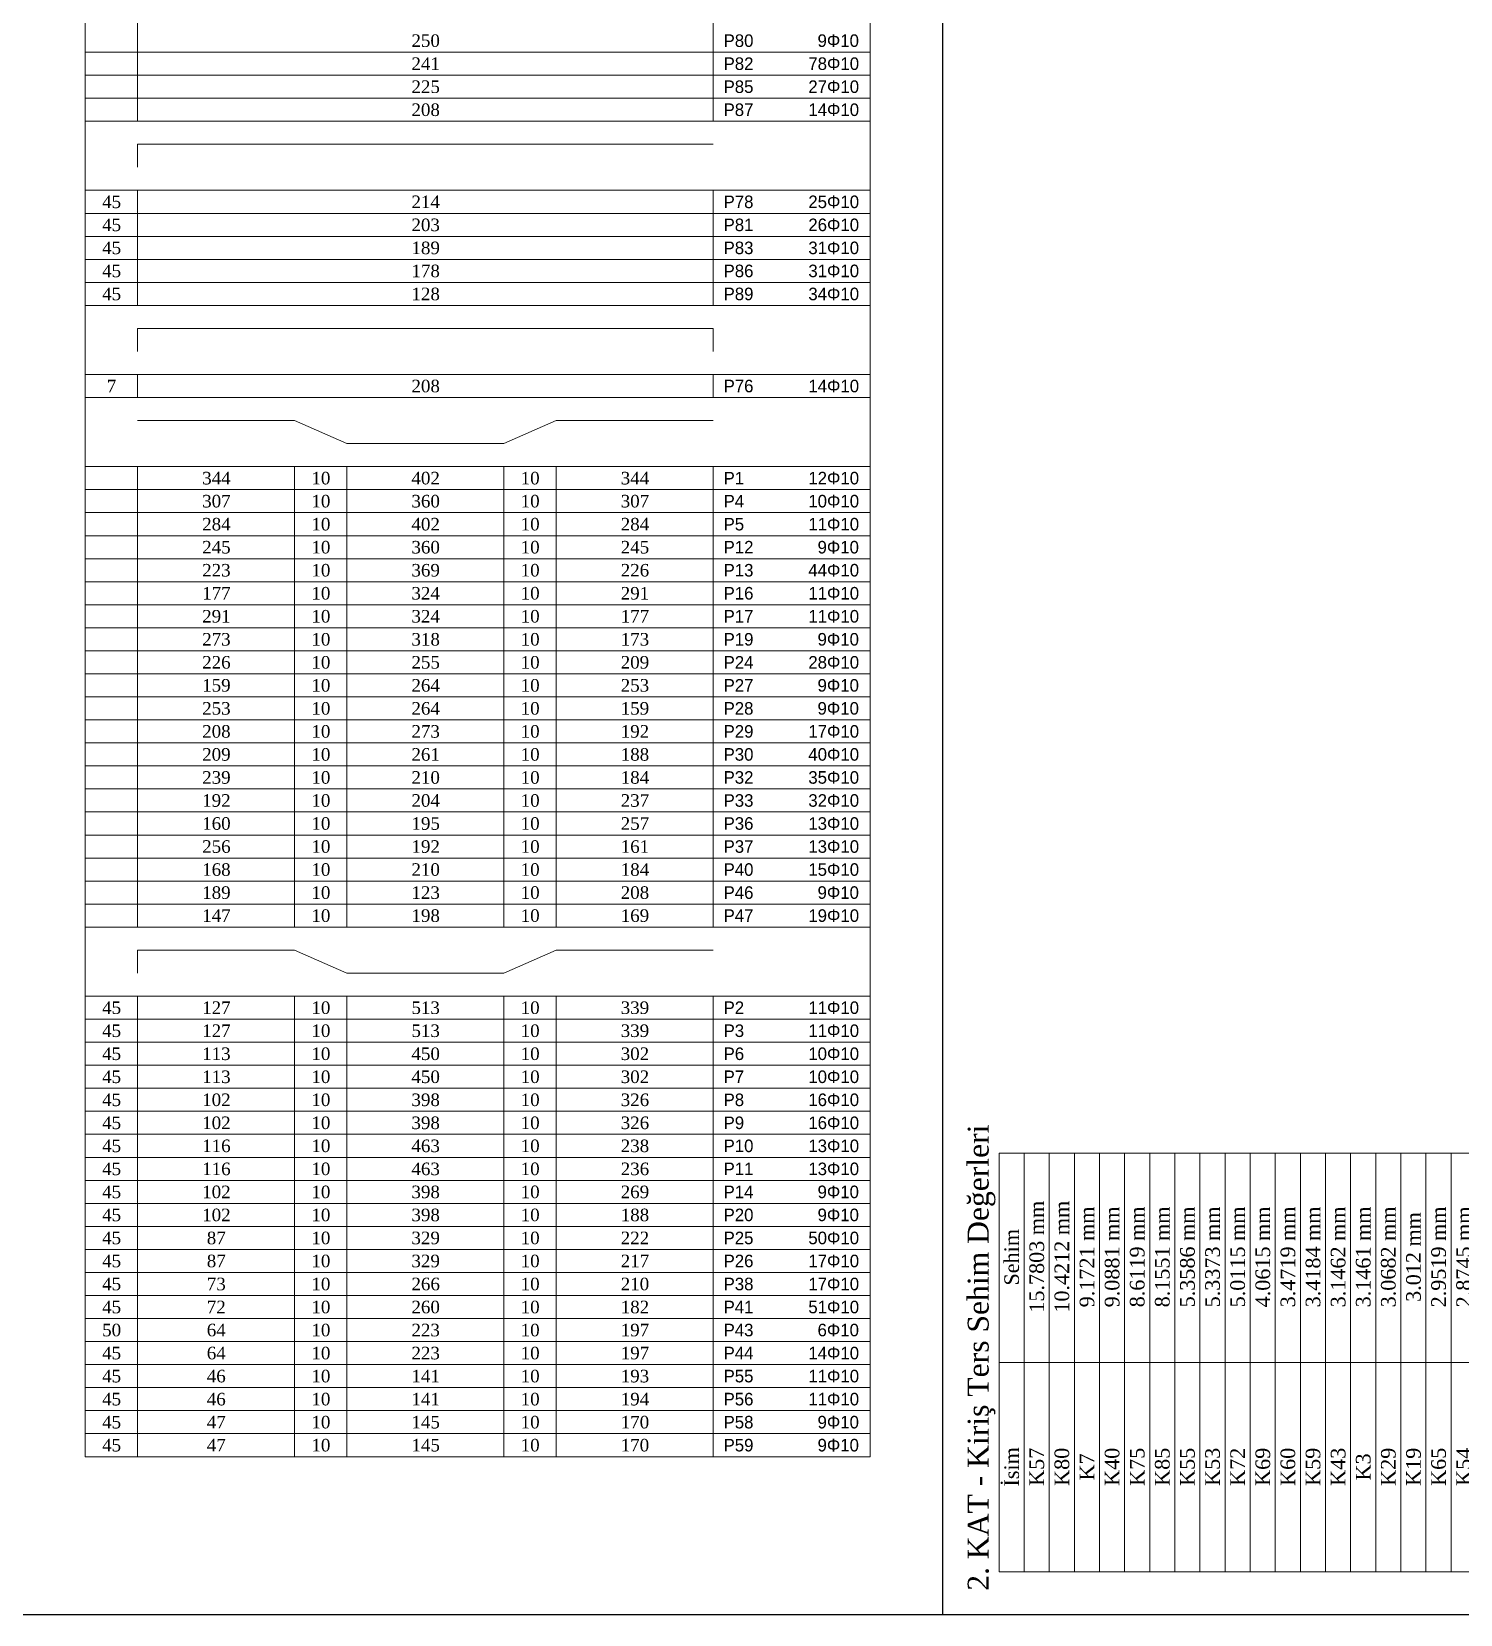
# Model space of a CAD drawing. Header units: millimetres. Extents: x 2232 to 85269, y -3593 to 5869.
# Drawn here: x 54237 to 55602, y 1369 to 2881 of the extents above; entities that cross this region are included whole.
import ezdxf

# ---------------------------------------------------------------- set-up
doc = ezdxf.new("R2010")
doc.units = ezdxf.units.MM
doc.layers.add('Donatı Metraj Tablosu', color=7, linetype='Continuous')
doc.layers.add('Standart', color=7, linetype='Continuous')
doc.styles.add('symbol_1_18', font='symbol.ttf', dxfattribs={"height": 0.2})
doc.styles.add('times new roman_1_18', font='times.ttf', dxfattribs={"height": 0.2})

# ---------------------------------------------------------------- blocks, each defined once
blk = doc.blocks.new('IDE382Entity3854')
at = {"layer": 'Donatı Metraj Tablosu', "color": 1, "linetype": 'Continuous', "lineweight": 5}
for points in [[(4538, 1594), (4538, 648)], [(5288, 1594), (5288, 648)], [(4588, 1528), (4588, 648)], [(5138, 1528), (5138, 648)], [(4538, 714), (5288, 714)], [(4538, 692), (5288, 692)], [(4538, 670), (5288, 670)], [(4538, 648), (5288, 648)], [(4538, 648), (5288, 648)], [(4538, 648), (4538, 472)], [(5288, 648), (5288, 472)], [(4588, 626), (5138, 626)], [(4588, 626), (4588, 604)], [(4538, 582), (5288, 582)], [(4588, 582), (4588, 472)], [(5138, 582), (5138, 472)], [(4538, 560), (5288, 560)], [(4538, 538), (5288, 538)], [(4538, 516), (5288, 516)], [(4538, 494), (5288, 494)], [(4538, 472), (5288, 472)], [(4538, 472), (5288, 472)], [(4538, 472), (4538, 384)], [(5288, 472), (5288, 384)], [(4588, 450), (5138, 450)], [(4588, 450), (4588, 428)], [(5138, 450), (5138, 428)], [(4538, 406), (5288, 406)], [(4588, 406), (4588, 384)], [(5138, 406), (5138, 384)], [(4538, 384), (5288, 384)], [(4538, 384), (5288, 384)], [(4538, 384), (4538, -122)], [(5288, 384), (5288, -122)], [(4588, 362), (4738, 362)], [(4738, 362), (4788, 340)], [(4938, 340), (4988, 362)], [(4988, 362), (5138, 362)], [(4788, 340), (4938, 340)], [(4538, 318), (5288, 318)], [(4588, 318), (4588, -122)], [(4738, 318), (4738, -122)], [(4788, 318), (4788, -122)], [(4938, 318), (4938, -122)], [(4988, 318), (4988, -122)], [(5138, 318), (5138, -122)], [(4538, 296), (5288, 296)], [(4538, 274), (5288, 274)], [(4538, 252), (5288, 252)], [(4538, 230), (5288, 230)], [(4538, 208), (5288, 208)], [(4538, 186), (5288, 186)], [(4538, 164), (5288, 164)], [(4538, 142), (5288, 142)], [(4538, 120), (5288, 120)], [(4538, 98), (5288, 98)], [(4538, 76), (5288, 76)], [(4538, 54), (5288, 54)], [(4538, 32), (5288, 32)], [(4538, 10), (5288, 10)], [(4538, -12), (5288, -12)], [(4538, -34), (5288, -34)], [(4538, -56), (5288, -56)], [(4538, -78), (5288, -78)], [(4538, -100), (5288, -100)], [(4538, -122), (5288, -122)], [(4538, -122), (5288, -122)], [(4538, -122), (4538, -628)], [(5288, -122), (5288, -628)], [(4588, -144), (4588, -166)], [(4588, -144), (4738, -144)], [(4738, -144), (4788, -166)], [(4938, -166), (4988, -144)], [(4988, -144), (5138, -144)], [(4788, -166), (4938, -166)], [(4538, -188), (5288, -188)], [(4588, -188), (4588, -628)], [(4738, -188), (4738, -628)], [(4788, -188), (4788, -628)], [(4938, -188), (4938, -628)], [(4988, -188), (4988, -628)], [(5138, -188), (5138, -628)], [(4538, -210), (5288, -210)], [(4538, -232), (5288, -232)], [(4538, -254), (5288, -254)], [(4538, -276), (5288, -276)], [(4538, -298), (5288, -298)], [(4538, -320), (5288, -320)], [(4538, -342), (5288, -342)], [(4538, -364), (5288, -364)], [(4538, -386), (5288, -386)], [(4538, -408), (5288, -408)], [(4538, -430), (5288, -430)], [(4538, -452), (5288, -452)], [(4538, -474), (5288, -474)], [(4538, -496), (5288, -496)], [(4538, -518), (5288, -518)], [(4538, -540), (5288, -540)], [(4538, -562), (5288, -562)], [(4538, -584), (5288, -584)], [(4538, -606), (5288, -606)], [(4538, -628), (5288, -628)]]:
    blk.add_lwpolyline(points, dxfattribs=at)
for s, style, p in [('250', 'times new roman_1_18', (4849.7, 719)), ('R80', 'symbol_1_18', (5148, 719)), ('9F10', 'symbol_1_18', (5237.8, 719)), ('241', 'times new roman_1_18', (4849.7, 697)), ('R82', 'symbol_1_18', (5148, 697)), ('78F10', 'symbol_1_18', (5229, 697)), ('225', 'times new roman_1_18', (4849.7, 675)), ('R85', 'symbol_1_18', (5148, 675)), ('27F10', 'symbol_1_18', (5229, 675)), ('208', 'times new roman_1_18', (4849.7, 653)), ('R87', 'symbol_1_18', (5148, 653)), ('14F10', 'symbol_1_18', (5229, 653)), ('45', 'times new roman_1_18', (4554.1, 565)), ('214', 'times new roman_1_18', (4849.7, 565)), ('R78', 'symbol_1_18', (5148, 565)), ('25F10', 'symbol_1_18', (5229, 565)), ('45', 'times new roman_1_18', (4554.1, 543)), ('203', 'times new roman_1_18', (4849.7, 543)), ('R81', 'symbol_1_18', (5148, 543)), ('26F10', 'symbol_1_18', (5229, 543)), ('45', 'times new roman_1_18', (4554.1, 521)), ('189', 'times new roman_1_18', (4849.7, 521)), ('R83', 'symbol_1_18', (5148, 521)), ('31F10', 'symbol_1_18', (5229, 521)), ('45', 'times new roman_1_18', (4554.1, 499)), ('178', 'times new roman_1_18', (4849.7, 499)), ('R86', 'symbol_1_18', (5148, 499)), ('31F10', 'symbol_1_18', (5229, 499)), ('45', 'times new roman_1_18', (4554.1, 477)), ('128', 'times new roman_1_18', (4849.7, 477)), ('R89', 'symbol_1_18', (5148, 477)), ('34F10', 'symbol_1_18', (5229, 477)), ('7', 'times new roman_1_18', (4558.6, 389)), ('208', 'times new roman_1_18', (4849.7, 389)), ('R76', 'symbol_1_18', (5148, 389)), ('14F10', 'symbol_1_18', (5229, 389)), ('344', 'times new roman_1_18', (4649.7, 301)), ('10', 'times new roman_1_18', (4754.1, 301)), ('402', 'times new roman_1_18', (4849.7, 301)), ('10', 'times new roman_1_18', (4954.1, 301)), ('344', 'times new roman_1_18', (5049.7, 301)), ('R1', 'symbol_1_18', (5148, 301)), ('12F10', 'symbol_1_18', (5229, 301)), ('307', 'times new roman_1_18', (4649.7, 279)), ('10', 'times new roman_1_18', (4754.1, 279)), ('360', 'times new roman_1_18', (4849.7, 279)), ('10', 'times new roman_1_18', (4954.1, 279)), ('307', 'times new roman_1_18', (5049.7, 279)), ('R4', 'symbol_1_18', (5148, 279)), ('10F10', 'symbol_1_18', (5229, 279)), ('284', 'times new roman_1_18', (4649.7, 257)), ('10', 'times new roman_1_18', (4754.1, 257)), ('402', 'times new roman_1_18', (4849.7, 257)), ('10', 'times new roman_1_18', (4954.1, 257)), ('284', 'times new roman_1_18', (5049.7, 257)), ('R5', 'symbol_1_18', (5148, 257)), ('11F10', 'symbol_1_18', (5229, 257)), ('245', 'times new roman_1_18', (4649.7, 235)), ('10', 'times new roman_1_18', (4754.1, 235)), ('360', 'times new roman_1_18', (4849.7, 235)), ('10', 'times new roman_1_18', (4954.1, 235)), ('245', 'times new roman_1_18', (5049.7, 235)), ('R12', 'symbol_1_18', (5148, 235)), ('9F10', 'symbol_1_18', (5237.8, 235)), ('223', 'times new roman_1_18', (4649.7, 213)), ('10', 'times new roman_1_18', (4754.1, 213)), ('369', 'times new roman_1_18', (4849.7, 213)), ('10', 'times new roman_1_18', (4954.1, 213)), ('226', 'times new roman_1_18', (5049.7, 213)), ('R13', 'symbol_1_18', (5148, 213)), ('44F10', 'symbol_1_18', (5229, 213)), ('177', 'times new roman_1_18', (4649.7, 191)), ('10', 'times new roman_1_18', (4754.1, 191)), ('324', 'times new roman_1_18', (4849.7, 191)), ('10', 'times new roman_1_18', (4954.1, 191)), ('291', 'times new roman_1_18', (5049.7, 191)), ('R16', 'symbol_1_18', (5148, 191)), ('11F10', 'symbol_1_18', (5229, 191)), ('291', 'times new roman_1_18', (4649.7, 169)), ('10', 'times new roman_1_18', (4754.1, 169)), ('324', 'times new roman_1_18', (4849.7, 169)), ('10', 'times new roman_1_18', (4954.1, 169)), ('177', 'times new roman_1_18', (5049.7, 169)), ('R17', 'symbol_1_18', (5148, 169)), ('11F10', 'symbol_1_18', (5229, 169)), ('273', 'times new roman_1_18', (4649.7, 147)), ('10', 'times new roman_1_18', (4754.1, 147)), ('318', 'times new roman_1_18', (4849.7, 147)), ('10', 'times new roman_1_18', (4954.1, 147)), ('173', 'times new roman_1_18', (5049.7, 147)), ('R19', 'symbol_1_18', (5148, 147)), ('9F10', 'symbol_1_18', (5237.8, 147)), ('226', 'times new roman_1_18', (4649.7, 125)), ('10', 'times new roman_1_18', (4754.1, 125)), ('255', 'times new roman_1_18', (4849.7, 125)), ('10', 'times new roman_1_18', (4954.1, 125)), ('209', 'times new roman_1_18', (5049.7, 125)), ('R24', 'symbol_1_18', (5148, 125)), ('28F10', 'symbol_1_18', (5229, 125)), ('159', 'times new roman_1_18', (4649.7, 103)), ('10', 'times new roman_1_18', (4754.1, 103)), ('264', 'times new roman_1_18', (4849.7, 103)), ('10', 'times new roman_1_18', (4954.1, 103)), ('253', 'times new roman_1_18', (5049.7, 103)), ('R27', 'symbol_1_18', (5148, 103)), ('9F10', 'symbol_1_18', (5237.8, 103)), ('253', 'times new roman_1_18', (4649.7, 81)), ('10', 'times new roman_1_18', (4754.1, 81)), ('264', 'times new roman_1_18', (4849.7, 81)), ('10', 'times new roman_1_18', (4954.1, 81)), ('159', 'times new roman_1_18', (5049.7, 81)), ('R28', 'symbol_1_18', (5148, 81)), ('9F10', 'symbol_1_18', (5237.8, 81)), ('208', 'times new roman_1_18', (4649.7, 59)), ('10', 'times new roman_1_18', (4754.1, 59)), ('273', 'times new roman_1_18', (4849.7, 59)), ('10', 'times new roman_1_18', (4954.1, 59)), ('192', 'times new roman_1_18', (5049.7, 59)), ('R29', 'symbol_1_18', (5148, 59)), ('17F10', 'symbol_1_18', (5229, 59)), ('209', 'times new roman_1_18', (4649.7, 37)), ('10', 'times new roman_1_18', (4754.1, 37)), ('261', 'times new roman_1_18', (4849.7, 37)), ('10', 'times new roman_1_18', (4954.1, 37)), ('188', 'times new roman_1_18', (5049.7, 37)), ('R30', 'symbol_1_18', (5148, 37)), ('40F10', 'symbol_1_18', (5229, 37)), ('239', 'times new roman_1_18', (4649.7, 15)), ('10', 'times new roman_1_18', (4754.1, 15)), ('210', 'times new roman_1_18', (4849.7, 15)), ('10', 'times new roman_1_18', (4954.1, 15)), ('184', 'times new roman_1_18', (5049.7, 15)), ('R32', 'symbol_1_18', (5148, 15)), ('35F10', 'symbol_1_18', (5229, 15)), ('192', 'times new roman_1_18', (4649.7, -7)), ('10', 'times new roman_1_18', (4754.1, -7)), ('204', 'times new roman_1_18', (4849.7, -7)), ('10', 'times new roman_1_18', (4954.1, -7)), ('237', 'times new roman_1_18', (5049.7, -7)), ('R33', 'symbol_1_18', (5148, -7)), ('32F10', 'symbol_1_18', (5229, -7)), ('160', 'times new roman_1_18', (4649.7, -29)), ('10', 'times new roman_1_18', (4754.1, -29)), ('195', 'times new roman_1_18', (4849.7, -29)), ('10', 'times new roman_1_18', (4954.1, -29)), ('257', 'times new roman_1_18', (5049.7, -29)), ('R36', 'symbol_1_18', (5148, -29)), ('13F10', 'symbol_1_18', (5229, -29)), ('256', 'times new roman_1_18', (4649.7, -51)), ('10', 'times new roman_1_18', (4754.1, -51)), ('192', 'times new roman_1_18', (4849.7, -51)), ('10', 'times new roman_1_18', (4954.1, -51)), ('161', 'times new roman_1_18', (5049.7, -51)), ('R37', 'symbol_1_18', (5148, -51)), ('13F10', 'symbol_1_18', (5229, -51)), ('168', 'times new roman_1_18', (4649.7, -73)), ('10', 'times new roman_1_18', (4754.1, -73)), ('210', 'times new roman_1_18', (4849.7, -73)), ('10', 'times new roman_1_18', (4954.1, -73)), ('184', 'times new roman_1_18', (5049.7, -73)), ('R40', 'symbol_1_18', (5148, -73)), ('15F10', 'symbol_1_18', (5229, -73)), ('189', 'times new roman_1_18', (4649.7, -95)), ('10', 'times new roman_1_18', (4754.1, -95)), ('123', 'times new roman_1_18', (4849.7, -95)), ('10', 'times new roman_1_18', (4954.1, -95)), ('208', 'times new roman_1_18', (5049.7, -95)), ('R46', 'symbol_1_18', (5148, -95)), ('9F10', 'symbol_1_18', (5237.8, -95)), ('147', 'times new roman_1_18', (4649.7, -117)), ('10', 'times new roman_1_18', (4754.1, -117)), ('198', 'times new roman_1_18', (4849.7, -117)), ('10', 'times new roman_1_18', (4954.1, -117)), ('169', 'times new roman_1_18', (5049.7, -117)), ('R47', 'symbol_1_18', (5148, -117)), ('19F10', 'symbol_1_18', (5229, -117)), ('45', 'times new roman_1_18', (4554.1, -205)), ('127', 'times new roman_1_18', (4649.7, -205)), ('10', 'times new roman_1_18', (4754.1, -205)), ('513', 'times new roman_1_18', (4849.7, -205)), ('10', 'times new roman_1_18', (4954.1, -205)), ('339', 'times new roman_1_18', (5049.7, -205)), ('R2', 'symbol_1_18', (5148, -205)), ('11F10', 'symbol_1_18', (5229, -205)), ('45', 'times new roman_1_18', (4554.1, -227)), ('127', 'times new roman_1_18', (4649.7, -227)), ('10', 'times new roman_1_18', (4754.1, -227)), ('513', 'times new roman_1_18', (4849.7, -227)), ('10', 'times new roman_1_18', (4954.1, -227)), ('339', 'times new roman_1_18', (5049.7, -227)), ('R3', 'symbol_1_18', (5148, -227)), ('11F10', 'symbol_1_18', (5229, -227)), ('45', 'times new roman_1_18', (4554.1, -249)), ('113', 'times new roman_1_18', (4649.7, -249)), ('10', 'times new roman_1_18', (4754.1, -249)), ('450', 'times new roman_1_18', (4849.7, -249)), ('10', 'times new roman_1_18', (4954.1, -249)), ('302', 'times new roman_1_18', (5049.7, -249)), ('R6', 'symbol_1_18', (5148, -249)), ('10F10', 'symbol_1_18', (5229, -249)), ('45', 'times new roman_1_18', (4554.1, -271)), ('113', 'times new roman_1_18', (4649.7, -271)), ('10', 'times new roman_1_18', (4754.1, -271)), ('450', 'times new roman_1_18', (4849.7, -271)), ('10', 'times new roman_1_18', (4954.1, -271)), ('302', 'times new roman_1_18', (5049.7, -271)), ('R7', 'symbol_1_18', (5148, -271)), ('10F10', 'symbol_1_18', (5229, -271)), ('45', 'times new roman_1_18', (4554.1, -293)), ('102', 'times new roman_1_18', (4649.7, -293)), ('10', 'times new roman_1_18', (4754.1, -293)), ('398', 'times new roman_1_18', (4849.7, -293)), ('10', 'times new roman_1_18', (4954.1, -293)), ('326', 'times new roman_1_18', (5049.7, -293)), ('R8', 'symbol_1_18', (5148, -293)), ('16F10', 'symbol_1_18', (5229, -293)), ('45', 'times new roman_1_18', (4554.1, -315)), ('102', 'times new roman_1_18', (4649.7, -315)), ('10', 'times new roman_1_18', (4754.1, -315)), ('398', 'times new roman_1_18', (4849.7, -315)), ('10', 'times new roman_1_18', (4954.1, -315)), ('326', 'times new roman_1_18', (5049.7, -315)), ('R9', 'symbol_1_18', (5148, -315)), ('16F10', 'symbol_1_18', (5229, -315)), ('45', 'times new roman_1_18', (4554.1, -337)), ('116', 'times new roman_1_18', (4649.7, -337)), ('10', 'times new roman_1_18', (4754.1, -337)), ('463', 'times new roman_1_18', (4849.7, -337)), ('10', 'times new roman_1_18', (4954.1, -337)), ('238', 'times new roman_1_18', (5049.7, -337)), ('R10', 'symbol_1_18', (5148, -337)), ('13F10', 'symbol_1_18', (5229, -337)), ('45', 'times new roman_1_18', (4554.1, -359)), ('116', 'times new roman_1_18', (4649.7, -359)), ('10', 'times new roman_1_18', (4754.1, -359)), ('463', 'times new roman_1_18', (4849.7, -359)), ('10', 'times new roman_1_18', (4954.1, -359)), ('236', 'times new roman_1_18', (5049.7, -359)), ('R11', 'symbol_1_18', (5148, -359)), ('13F10', 'symbol_1_18', (5229, -359)), ('45', 'times new roman_1_18', (4554.1, -381)), ('102', 'times new roman_1_18', (4649.7, -381)), ('10', 'times new roman_1_18', (4754.1, -381)), ('398', 'times new roman_1_18', (4849.7, -381)), ('10', 'times new roman_1_18', (4954.1, -381)), ('269', 'times new roman_1_18', (5049.7, -381)), ('R14', 'symbol_1_18', (5148, -381)), ('9F10', 'symbol_1_18', (5237.8, -381)), ('45', 'times new roman_1_18', (4554.1, -403)), ('102', 'times new roman_1_18', (4649.7, -403)), ('10', 'times new roman_1_18', (4754.1, -403)), ('398', 'times new roman_1_18', (4849.7, -403)), ('10', 'times new roman_1_18', (4954.1, -403)), ('188', 'times new roman_1_18', (5049.7, -403)), ('R20', 'symbol_1_18', (5148, -403)), ('9F10', 'symbol_1_18', (5237.8, -403)), ('45', 'times new roman_1_18', (4554.1, -425)), ('87', 'times new roman_1_18', (4654.1, -425)), ('10', 'times new roman_1_18', (4754.1, -425)), ('329', 'times new roman_1_18', (4849.7, -425)), ('10', 'times new roman_1_18', (4954.1, -425)), ('222', 'times new roman_1_18', (5049.7, -425)), ('R25', 'symbol_1_18', (5148, -425)), ('50F10', 'symbol_1_18', (5229, -425)), ('45', 'times new roman_1_18', (4554.1, -447)), ('87', 'times new roman_1_18', (4654.1, -447)), ('10', 'times new roman_1_18', (4754.1, -447)), ('329', 'times new roman_1_18', (4849.7, -447)), ('10', 'times new roman_1_18', (4954.1, -447)), ('217', 'times new roman_1_18', (5049.7, -447)), ('R26', 'symbol_1_18', (5148, -447)), ('17F10', 'symbol_1_18', (5229, -447)), ('45', 'times new roman_1_18', (4554.1, -469)), ('73', 'times new roman_1_18', (4654.1, -469)), ('10', 'times new roman_1_18', (4754.1, -469)), ('266', 'times new roman_1_18', (4849.7, -469)), ('10', 'times new roman_1_18', (4954.1, -469)), ('210', 'times new roman_1_18', (5049.7, -469)), ('R38', 'symbol_1_18', (5148, -469)), ('17F10', 'symbol_1_18', (5229, -469)), ('45', 'times new roman_1_18', (4554.1, -491)), ('72', 'times new roman_1_18', (4654.1, -491)), ('10', 'times new roman_1_18', (4754.1, -491)), ('260', 'times new roman_1_18', (4849.7, -491)), ('10', 'times new roman_1_18', (4954.1, -491)), ('182', 'times new roman_1_18', (5049.7, -491)), ('R41', 'symbol_1_18', (5148, -491)), ('51F10', 'symbol_1_18', (5229, -491)), ('50', 'times new roman_1_18', (4554.1, -513)), ('64', 'times new roman_1_18', (4654.1, -513)), ('10', 'times new roman_1_18', (4754.1, -513)), ('223', 'times new roman_1_18', (4849.7, -513)), ('10', 'times new roman_1_18', (4954.1, -513)), ('197', 'times new roman_1_18', (5049.7, -513)), ('R43', 'symbol_1_18', (5148, -513)), ('6F10', 'symbol_1_18', (5237.8, -513)), ('45', 'times new roman_1_18', (4554.1, -535)), ('64', 'times new roman_1_18', (4654.1, -535)), ('10', 'times new roman_1_18', (4754.1, -535)), ('223', 'times new roman_1_18', (4849.7, -535)), ('10', 'times new roman_1_18', (4954.1, -535)), ('197', 'times new roman_1_18', (5049.7, -535)), ('R44', 'symbol_1_18', (5148, -535)), ('14F10', 'symbol_1_18', (5229, -535)), ('45', 'times new roman_1_18', (4554.1, -557)), ('46', 'times new roman_1_18', (4654.1, -557)), ('10', 'times new roman_1_18', (4754.1, -557)), ('141', 'times new roman_1_18', (4849.7, -557)), ('10', 'times new roman_1_18', (4954.1, -557)), ('193', 'times new roman_1_18', (5049.7, -557)), ('R55', 'symbol_1_18', (5148, -557)), ('11F10', 'symbol_1_18', (5229, -557)), ('45', 'times new roman_1_18', (4554.1, -579)), ('46', 'times new roman_1_18', (4654.1, -579)), ('10', 'times new roman_1_18', (4754.1, -579)), ('141', 'times new roman_1_18', (4849.7, -579)), ('10', 'times new roman_1_18', (4954.1, -579)), ('194', 'times new roman_1_18', (5049.7, -579)), ('R56', 'symbol_1_18', (5148, -579)), ('11F10', 'symbol_1_18', (5229, -579)), ('45', 'times new roman_1_18', (4554.1, -601)), ('47', 'times new roman_1_18', (4654.1, -601)), ('10', 'times new roman_1_18', (4754.1, -601)), ('145', 'times new roman_1_18', (4849.7, -601)), ('10', 'times new roman_1_18', (4954.1, -601)), ('170', 'times new roman_1_18', (5049.7, -601)), ('R58', 'symbol_1_18', (5148, -601)), ('9F10', 'symbol_1_18', (5237.8, -601)), ('45', 'times new roman_1_18', (4554.1, -623)), ('47', 'times new roman_1_18', (4654.1, -623)), ('10', 'times new roman_1_18', (4754.1, -623)), ('145', 'times new roman_1_18', (4849.7, -623)), ('10', 'times new roman_1_18', (4954.1, -623)), ('170', 'times new roman_1_18', (5049.7, -623)), ('R59', 'symbol_1_18', (5148, -623)), ('9F10', 'symbol_1_18', (5237.8, -623))]:
    blk.add_text(s, height=12, dxfattribs=dict(at, style=style)).set_placement(p)
blk = doc.blocks.new('IDE539Entity5154')
at = {"layer": 'Donatı Metraj Tablosu', "color": 1, "linetype": 'Continuous', "lineweight": 5}
for points in [[(6738, 1244), (7138, 1244)], [(6738, 1244), (6738, -628)], [(6938, 1244), (6938, -628)], [(7138, 1244), (7138, -628)], [(6738, 1220), (7138, 1220)], [(6738, 1196), (7138, 1196)], [(6738, 1172), (7138, 1172)], [(6738, 1148), (7138, 1148)], [(6738, 1124), (7138, 1124)], [(6738, 1100), (7138, 1100)], [(6738, 1076), (7138, 1076)], [(6738, 1052), (7138, 1052)], [(6738, 1028), (7138, 1028)], [(6738, 1004), (7138, 1004)], [(6738, 980), (7138, 980)], [(6738, 956), (7138, 956)], [(6738, 932), (7138, 932)], [(6738, 908), (7138, 908)], [(6738, 884), (7138, 884)], [(6738, 860), (7138, 860)], [(6738, 836), (7138, 836)], [(6738, 812), (7138, 812)], [(6738, 788), (7138, 788)], [(6738, 764), (7138, 764)], [(6738, 740), (7138, 740)], [(6738, 716), (7138, 716)], [(6738, 692), (7138, 692)], [(6738, 668), (7138, 668)], [(6738, 644), (7138, 644)], [(6738, 620), (7138, 620)], [(6738, 596), (7138, 596)], [(6738, 572), (7138, 572)], [(6738, 548), (7138, 548)], [(6738, 524), (7138, 524)], [(6738, 500), (7138, 500)], [(6738, 476), (7138, 476)], [(6738, 452), (7138, 452)], [(6738, 428), (7138, 428)], [(6738, 404), (7138, 404)], [(6738, 380), (7138, 380)], [(6738, 356), (7138, 356)], [(6738, 332), (7138, 332)], [(6738, 308), (7138, 308)], [(6738, 284), (7138, 284)], [(6738, 260), (7138, 260)], [(6738, 236), (7138, 236)], [(6738, 212), (7138, 212)], [(6738, 188), (7138, 188)], [(6738, 164), (7138, 164)], [(6738, 140), (7138, 140)], [(6738, 116), (7138, 116)], [(6738, 92), (7138, 92)], [(6738, 68), (7138, 68)], [(6738, 44), (7138, 44)], [(6738, 20), (7138, 20)], [(6738, -4), (7138, -4)], [(6738, -28), (7138, -28)], [(6738, -52), (7138, -52)], [(6738, -76), (7138, -76)], [(6738, -100), (7138, -100)], [(6738, -124), (7138, -124)], [(6738, -148), (7138, -148)], [(6738, -172), (7138, -172)], [(6738, -196), (7138, -196)], [(6738, -220), (7138, -220)], [(6738, -244), (7138, -244)], [(6738, -268), (7138, -268)], [(6738, -292), (7138, -292)], [(6738, -316), (7138, -316)], [(6738, -340), (7138, -340)], [(6738, -364), (7138, -364)], [(6738, -388), (7138, -388)], [(6738, -412), (7138, -412)], [(6738, -436), (7138, -436)], [(6738, -460), (7138, -460)], [(6738, -484), (7138, -484)], [(6738, -508), (7138, -508)], [(6738, -532), (7138, -532)], [(6738, -556), (7138, -556)], [(6738, -580), (7138, -580)], [(6738, -604), (7138, -604)], [(6738, -628), (7138, -628)]]:
    blk.add_lwpolyline(points, dxfattribs=at)
at = {"layer": 'Donatı Metraj Tablosu', "color": 1, "linetype": 'Continuous', "lineweight": 5, "style": 'times new roman_1_18'}
for s, height, p in [('2. KAT - Kiriş Ters Sehim Değerleri', 20, (6720, 1254)), ('İsim', 14, (6819.6, 1225)), ('Sehim', 14, (7011.6, 1225)), ('K57', 14, (6820.2, 1201)), ('15.7803 mm', 14, (6985.7, 1201)), ('K80', 14, (6820.2, 1177)), ('10.4212 mm', 14, (6985.7, 1177)), ('K7', 14, (6825.4, 1153)), ('9.1721 mm', 14, (6990.8, 1153)), ('K40', 14, (6820.2, 1129)), ('9.0881 mm', 14, (6990.8, 1129)), ('8.6119 mm', 14, (6990.8, 1105)), ('K75', 14, (6820.2, 1105)), ('K85', 14, (6820.2, 1081)), ('8.1551 mm', 14, (6990.8, 1081)), ('K55', 14, (6820.2, 1057)), ('5.3586 mm', 14, (6990.8, 1057)), ('K53', 14, (6820.2, 1033)), ('5.3373 mm', 14, (6990.8, 1033)), ('K72', 14, (6820.2, 1009)), ('5.0115 mm', 14, (6990.8, 1009)), ('K69', 14, (6820.2, 985)), ('4.0615 mm', 14, (6990.8, 985)), ('K60', 14, (6820.2, 961)), ('3.4719 mm', 14, (6990.8, 961)), ('K59', 14, (6820.2, 937)), ('3.4184 mm', 14, (6990.8, 937)), ('K43', 14, (6820.2, 913)), ('3.1462 mm', 14, (6990.8, 913)), ('K3', 14, (6825.4, 889)), ('3.1461 mm', 14, (6990.8, 889)), ('K29', 14, (6820.2, 865)), ('3.0682 mm', 14, (6990.8, 865)), ('K19', 14, (6820.2, 841)), ('3.012 mm', 14, (6996, 841)), ('K65', 14, (6820.2, 817)), ('2.9519 mm', 14, (6990.8, 817)), ('K54', 14, (6820.2, 793)), ('2.8745 mm', 14, (6990.8, 793)), ('K63', 14, (6820.2, 769)), ('2.7217 mm', 14, (6990.8, 769)), ('K21', 14, (6820.2, 745)), ('1.9651 mm', 14, (6990.8, 745)), ('K26', 14, (6820.2, 721)), ('1.9572 mm', 14, (6990.8, 721)), ('K2', 14, (6825.4, 697)), ('1.4263 mm', 14, (6990.8, 697)), ('K45', 14, (6820.2, 673)), ('1.4216 mm', 14, (6990.8, 673)), ('K81', 14, (6820.2, 649)), ('1.2961 mm', 14, (6990.8, 649)), ('K79', 14, (6820.2, 625)), ('1.2917 mm', 14, (6990.8, 625)), ('K9', 14, (6825.4, 601)), ('1.1228 mm', 14, (6990.8, 601)), ('K42', 14, (6820.2, 577)), ('1.1195 mm', 14, (6990.8, 577)), ('K24', 14, (6820.2, 553)), ('1.1009 mm', 14, (6990.8, 553)), ('K50', 14, (6820.2, 529)), ('1.0237 mm', 14, (6990.8, 529)), ('K47', 14, (6820.2, 505)), ('0.9769 mm', 14, (6990.8, 505)), ('K37', 14, (6820.2, 481)), ('0.9742 mm', 14, (6990.8, 481)), ('K4', 14, (6825.4, 457)), ('0.9674 mm', 14, (6990.8, 457)), ('K27', 14, (6820.2, 433)), ('0.9323 mm', 14, (6990.8, 433)), ('K17', 14, (6820.2, 409)), ('0.9234 mm', 14, (6990.8, 409)), ('K31', 14, (6820.2, 385)), ('0.8847 mm', 14, (6990.8, 385)), ('K68', 14, (6820.2, 361)), ('0.8395 mm', 14, (6990.8, 361)), ('K70', 14, (6820.2, 337)), ('0.7633 mm', 14, (6990.8, 337)), ('K16', 14, (6820.2, 313)), ('0.7618 mm', 14, (6990.8, 313)), ('K44', 14, (6820.2, 289)), ('0.6476 mm', 14, (6990.8, 289)), ('K1', 14, (6825.4, 265)), ('0.6441 mm', 14, (6990.8, 265)), ('K30', 14, (6820.2, 241)), ('0.6135 mm', 14, (6990.8, 241)), ('K64', 14, (6820.2, 217)), ('0.5802 mm', 14, (6990.8, 217)), ('K15', 14, (6820.2, 193)), ('0.4632 mm', 14, (6990.8, 193)), ('K76', 14, (6820.2, 169)), ('0.4574 mm', 14, (6990.8, 169)), ('K74', 14, (6820.2, 145)), ('0.4481 mm', 14, (6990.8, 145)), ('K18', 14, (6820.2, 121)), ('0.2786 mm', 14, (6990.8, 121)), ('K28', 14, (6820.2, 97)), ('0.2702 mm', 14, (6990.8, 97)), ('K22', 14, (6820.2, 73)), ('0.2646 mm', 14, (6990.8, 73)), ('K86', 14, (6820.2, 49)), ('0.2261 mm', 14, (6990.8, 49)), ('K84', 14, (6820.2, 25)), ('0.2251 mm', 14, (6990.8, 25)), ('K34', 14, (6820.2, 1)), ('0.1841 mm', 14, (6990.8, 1)), ('K13', 14, (6820.2, -23)), ('0.1761 mm', 14, (6990.8, -23)), ('K20', 14, (6820.2, -47)), ('0.1078 mm', 14, (6990.8, -47)), ('K25', 14, (6820.2, -71)), ('0.0873 mm', 14, (6990.8, -71)), ('K48', 14, (6820.2, -95)), ('0.0097 mm', 14, (6990.8, -95)), ('K87', 14, (6820.2, -119)), ('0 mm', 14, (7014.1, -119)), ('K62', 14, (6820.2, -143)), ('0 mm', 14, (7014.1, -143)), ('K71', 14, (6820.2, -167)), ('0 mm', 14, (7014.1, -167)), ('K6', 14, (6825.4, -191)), ('0 mm', 14, (7014.1, -191)), ('K46', 14, (6820.2, -215)), ('0 mm', 14, (7014.1, -215)), ('K73', 14, (6820.2, -239)), ('0 mm', 14, (7014.1, -239)), ('K51', 14, (6820.2, -263)), ('0 mm', 14, (7014.1, -263)), ('K56', 14, (6820.2, -287)), ('0 mm', 14, (7014.1, -287)), ('K77', 14, (6820.2, -311)), ('0 mm', 14, (7014.1, -311)), ('K67', 14, (6820.2, -335)), ('0 mm', 14, (7014.1, -335)), ('K66', 14, (6820.2, -359)), ('0 mm', 14, (7014.1, -359)), ('K82', 14, (6820.2, -383)), ('0 mm', 14, (7014.1, -383)), ('K49', 14, (6820.2, -407)), ('0 mm', 14, (7014.1, -407)), ('K78', 14, (6820.2, -431)), ('0 mm', 14, (7014.1, -431)), ('K83', 14, (6820.2, -455)), ('0 mm', 14, (7014.1, -455)), ('K52', 14, (6820.2, -479)), ('0 mm', 14, (7014.1, -479)), ('K41', 14, (6820.2, -503)), ('0 mm', 14, (7014.1, -503)), ('K8', 14, (6825.4, -527)), ('0 mm', 14, (7014.1, -527)), ('K39', 14, (6820.2, -551)), ('0 mm', 14, (7014.1, -551)), ('K58', 14, (6820.2, -575)), ('0 mm', 14, (7014.1, -575)), ('K23', 14, (6820.2, -599)), ('0 mm', 14, (7014.1, -599)), ('K61', 14, (6820.2, -623)), ('0 mm', 14, (7014.1, -623))]:
    blk.add_text(s, height=height, dxfattribs=at).set_placement(p)

msp = doc.modelspace()

# ---------------------------------------------------------------- linework, layer by layer
for p, q in [((55107.8, 1368.7), (55107.8, 5868.7)), ((3332.4, 1368.7), (79990.7, 1368.7))]:
    msp.add_line(p, q)

# ---------------------------------------------------------------- block references
at = {"layer": 'Standart'}
msp.add_blockref('IDE382Entity3854', (49750.3, 2147.4), dxfattribs=at)
at = {"layer": 'Standart', "rotation": 90}
msp.add_blockref('IDE539Entity5154', (56405.6, -5328.7), dxfattribs=at)

doc.saveas('drawing.dxf')
